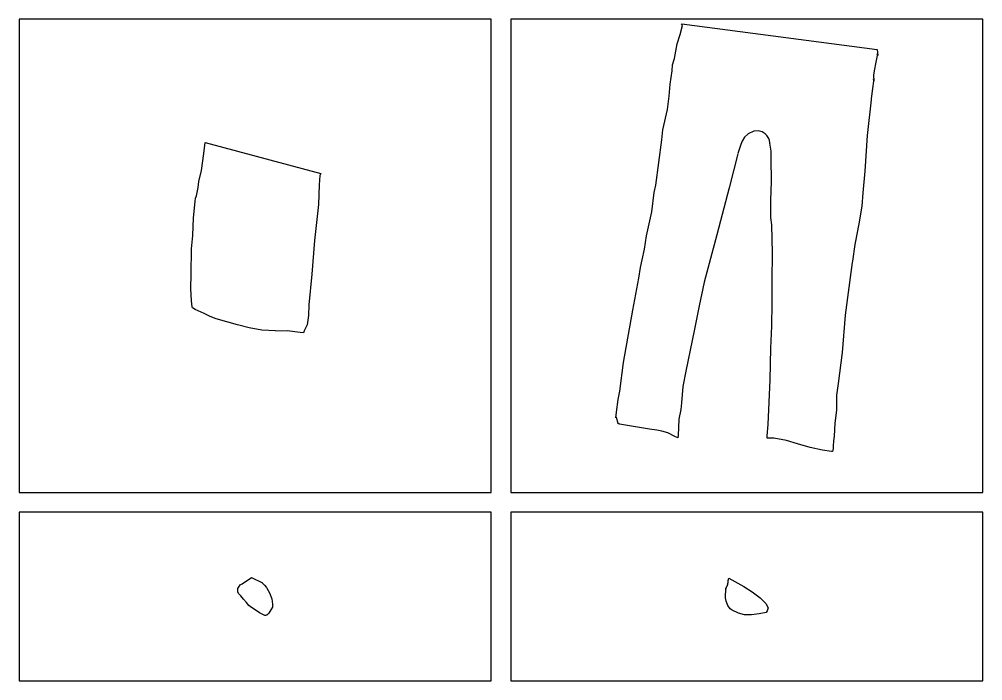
# Model space of a CAD drawing. Extents: x -186 to 210, y 0 to 2266.
# Drawn here: x -186 to 10, y 2131 to 2265.6 of the extents above; entities that cross this region are included whole.
import ezdxf

# ---------------------------------------------------------------- set-up
doc = ezdxf.new("R2010")
doc.units = 0

msp = doc.modelspace()

# ---------------------------------------------------------------- linework, layer by layer
at = {"layer": 'Calque_1'}
for p, q in [((-90.0002, 2265.55), (-186, 2265.55)), ((-186, 2265.55), (-186, 2169.29)), ((-90.0002, 2169.29), (-90.0002, 2265.55)), ((9.99979, 2265.55), (-85.9999, 2265.55)), ((-85.9999, 2265.55), (-85.9999, 2169.29)), ((-51.5329, 2262.43), (-51.061598, 2264.25983)), ((-51.0616, 2264.26), (-51.252301, 2264.584008)), ((-51.2523, 2264.59), (-51.2449, 2264.59)), ((-51.2449, 2264.59), (-11.4598, 2259.37017)), ((9.99979, 2169.29), (9.99979, 2265.55)), ((-52.1701, 2260.55), (-51.532902, 2262.43515)), ((-52.6807, 2257.59), (-52.1701, 2260.55108)), ((-11.4583, 2258.19), (-11.7172, 2256.8066)), ((-11.3539, 2258.19), (-11.468125, 2258.512848)), ((-11.468125, 2258.512848), (-11.458299, 2258.19)), ((-11.4598, 2259.37), (-11.353901, 2258.19388)), ((-53.1798, 2255.07), (-53.086799, 2256.28904)), ((-53.0868, 2256.29), (-52.680702, 2257.585)), ((-11.7172, 2256.81), (-12.072199, 2255.09537)), ((-53.6124, 2252.37), (-53.179802, 2255.07166)), ((-12.0722, 2255.09), (-12.209388, 2254.199358)), ((-12.209388, 2254.199358), (-12.142201, 2253.05398)), ((-53.819637, 2249.889859), (-53.612399, 2252.37212)), ((-12.2372, 2252.97), (-12.417098, 2251.43986)), ((-12.1912, 2253.42), (-12.2372, 2252.976109)), ((-12.1422, 2253.06), (-12.191201, 2253.420177)), ((-12.4171, 2251.44), (-12.6072, 2249.90933)), ((-54.1534, 2247.22), (-53.819637, 2249.889859)), ((-12.7032, 2249.15), (-13.542997, 2241.89413)), ((-12.6722, 2249.4), (-12.703201, 2249.149863)), ((-12.6072, 2249.91), (-12.6722, 2249.396339)), ((-55.0547, 2243.06), (-54.153401, 2247.21787)), ((-55.25, 2241.04), (-55.054701, 2243.06213)), ((-37.717259, 2242.283531), (-38.466249, 2241.572869)), ((-36.5781, 2242.8), (-37.717259, 2242.283531)), ((-35.701625, 2242.870489), (-36.5782, 2242.801578)), ((-34.8537, 2242.66), (-35.701625, 2242.870489)), ((-34.259351, 2242.274756), (-34.853699, 2242.654274)), ((-33.8972, 2241.89), (-34.259351, 2242.274756)), ((-148.453, 2238.26), (-148.1838, 2240.46194)), ((-148.186, 2240.46), (-124.6665, 2234.15861)), ((-148.183, 2240.46), (-148.186, 2240.46)), ((-56.5357, 2231.81), (-55.25, 2241.03731)), ((-38.936236, 2240.795458), (-39.23839, 2240.07874)), ((-38.466249, 2241.572869), (-38.936236, 2240.795458)), ((-33.540111, 2241.315389), (-33.897198, 2241.894115)), ((-33.4042, 2240.92), (-33.540111, 2241.315389)), ((-33.2843, 2240.41), (-33.404201, 2240.920566)), ((-33.2653, 2240.29), (-33.284297, 2240.411946)), ((-33.2773, 2240.35), (-33.265288, 2240.283299)), ((-33.066775, 2238.738893), (-33.2773, 2240.34901)), ((-13.543, 2241.89), (-13.9817, 2234.63775)), ((-39.2384, 2240.08), (-39.808399, 2238.2212)), ((-33.0277, 2237.22), (-33.066775, 2238.738893)), ((-148.944, 2234.83), (-148.452601, 2238.26027)), ((-39.8084, 2238.22), (-41.5762, 2231.26332)), ((-32.9487, 2232.56), (-33.027699, 2237.22378)), ((-149.48, 2232.53), (-148.9436, 2234.827)), ((-13.9817, 2234.64), (-14.3765, 2230.26766)), ((-149.607, 2231.32), (-149.4804, 2232.52769)), ((-124.872, 2233.75), (-124.984699, 2231.87157)), ((-124.667, 2234.16), (-124.8722, 2233.753812)), ((-33.0857, 2228.725024), (-32.948699, 2232.55514)), ((-149.971, 2229.66), (-149.6066, 2231.3214)), ((-124.985, 2231.87), (-125.1555, 2227.89869)), ((-56.8127, 2230.3), (-56.5357, 2231.81722)), ((-41.5762, 2231.26), (-44.077136, 2221.736246)), ((-150.543938, 2225.201919), (-150.2459, 2228.52326)), ((-150.246, 2228.52), (-150.145998, 2229.140103)), ((-150.146, 2229.14), (-149.971402, 2229.657286)), ((-57.3093, 2226.39), (-56.812702, 2230.29054)), ((-33.0769, 2225.26), (-33.0857, 2228.725024)), ((-14.3765, 2230.27), (-14.592, 2227.5327)), ((-125.155, 2227.9), (-125.9601, 2220.533)), ((-14.592, 2227.53), (-15.225649, 2223.930141)), ((-150.709, 2221.61), (-150.543938, 2225.201919)), ((-58.3718, 2221.54), (-57.3093, 2226.38986)), ((-32.8965, 2223.75), (-33.076901, 2225.26775)), ((-32.7539, 2217.986943), (-32.8965, 2223.7425)), ((-15.225649, 2223.930141), (-15.9811, 2220.0917)), ((-150.935, 2218.86), (-150.709202, 2221.60661)), ((-58.8348, 2218.8), (-58.371801, 2221.54296)), ((-44.077136, 2221.736246), (-46.66589, 2212.1129)), ((-151.053, 2213.69), (-150.9353, 2218.86281)), ((-125.96, 2220.54), (-126.499001, 2213.73524)), ((-59.3118, 2216.65), (-58.834802, 2218.80077)), ((-16.0161, 2219.74), (-16.503401, 2216.38826)), ((-15.9811, 2220.09), (-16.016099, 2219.737046)), ((-32.8555, 2212.4), (-32.7539, 2217.986943)), ((-59.9288, 2212.87), (-59.5893, 2215.05228)), ((-59.5893, 2215.05), (-59.3118, 2216.64731)), ((-16.5654, 2216.08), (-17.481598, 2208.98275)), ((-16.5034, 2216.39), (-16.5654, 2216.083586)), ((-151.096498, 2210.823197), (-151.052997, 2213.69342)), ((-126.499, 2213.73), (-127.098998, 2207.45081)), ((-61.1799, 2206.38), (-59.9288, 2212.8716)), ((-46.6659, 2212.11), (-47.717675, 2207.248586)), ((-32.842384, 2207.864096), (-32.855499, 2212.40125)), ((-150.945, 2208.27), (-151.096498, 2210.823197)), ((-17.4816, 2208.99), (-17.972499, 2205.37421)), ((-150.803, 2207.08), (-150.944102, 2208.27115)), ((-150.741, 2206.87), (-150.803, 2207.074628)), ((-127.099, 2207.45), (-127.152001, 2205.28269)), ((-47.717675, 2207.248586), (-48.6208, 2202.54834)), ((-32.8835, 2203.16), (-32.842384, 2207.864096)), ((-150.239, 2206.53), (-150.741298, 2206.874699)), ((-148.413, 2205.7), (-150.2387, 2206.531452)), ((-147.156712, 2205.089138), (-148.4136, 2205.69143)), ((-145.959, 2204.63), (-147.156712, 2205.089138)), ((-127.152, 2205.28), (-127.459398, 2203.40829)), ((-63.0996, 2195.77), (-61.1799, 2206.3838)), ((-17.9725, 2205.37), (-18.602499, 2197.76943)), ((-141.624, 2203.43), (-145.95919, 2204.63097)), ((-139.245, 2202.78), (-141.6236, 2203.429075)), ((-127.45, 2203.39), (-128.052098, 2202.19887)), ((-127.46, 2203.41), (-127.449999, 2203.388569)), ((-33.1212, 2198.67), (-32.883501, 2203.16328)), ((-136.626, 2202.3), (-139.2455, 2202.78162)), ((-133.898, 2202.16), (-136.626, 2202.303642)), ((-131.53, 2202.16), (-133.8978, 2202.153915)), ((-128.85, 2201.82), (-131.5295, 2202.16417)), ((-128.184, 2201.79), (-128.850598, 2201.824687)), ((-128.052, 2202.2), (-128.183701, 2201.78606)), ((-48.6208, 2202.55), (-50.4031, 2193.97068)), ((-33.2442, 2192.25), (-33.121201, 2198.67027)), ((-18.6025, 2197.77), (-19.441199, 2191.47168)), ((-63.8195, 2189.9), (-63.099601, 2195.76784)), ((-50.4031, 2193.97), (-51.003598, 2190.85543)), ((-33.6447, 2183.17), (-33.244201, 2192.25216)), ((-19.4412, 2191.47), (-19.7461, 2189.12389)), ((-64.1554, 2188.23), (-63.819501, 2189.90174)), ((-51.0036, 2190.86), (-51.286201, 2187.52586)), ((-64.4815, 2185.64), (-64.155399, 2188.22431)), ((-51.2862, 2187.52), (-51.4459, 2186.18208)), ((-19.7461, 2189.12), (-19.763113, 2186.1414)), ((-64.6515, 2184.51), (-64.4815, 2185.6376)), ((-51.4459, 2186.19), (-51.8294, 2184.23254)), ((-19.7631, 2186.15), (-19.855101, 2184.98777)), ((-64.624307, 2184.674956), (-64.651501, 2184.51321)), ((-64.5298, 2184.559449), (-64.624307, 2184.674956)), ((-64.1828, 2183.35), (-64.5298, 2184.559449)), ((-51.8294, 2184.23), (-51.9456, 2180.88395)), ((-19.8551, 2184.98), (-20.0613, 2183.39769)), ((-64.1708, 2183.28), (-64.182786, 2183.346701)), ((-63.9196, 2183.25), (-64.1708, 2183.286698)), ((-57.766, 2182.17), (-63.91959, 2183.24489)), ((-56.276762, 2182.003832), (-57.766, 2182.174481)), ((-55.248067, 2181.81972), (-56.276762, 2182.003832)), ((-54.0706, 2181.45), (-55.248067, 2181.81972)), ((-33.8452, 2180.83), (-33.644699, 2183.16264)), ((-20.0613, 2183.4), (-20.198701, 2180.7955)), ((-52.6588, 2180.73), (-54.0706, 2181.447258)), ((-52.0206, 2180.45), (-52.658801, 2180.734744)), ((-51.9456, 2180.88), (-52.020599, 2180.443835)), ((-33.8352, 2180.39), (-33.845201, 2180.839077)), ((-32.4653, 2180.34), (-33.8352, 2180.384397)), ((-29.93045, 2179.858401), (-32.4653, 2180.33755)), ((-27.6635, 2179.18), (-29.93045, 2179.858401)), ((-20.378, 2179.82), (-20.443, 2178.75288)), ((-20.1987, 2180.8), (-20.377997, 2179.826943)), ((-25.114186, 2178.454217), (-27.66349, 2179.18592)), ((-22.6245, 2177.94), (-25.114186, 2178.454217)), ((-20.7895, 2177.66), (-22.6245, 2177.93596)), ((-20.575, 2177.66), (-20.7895, 2177.662646)), ((-20.478, 2177.95), (-20.574999, 2177.658033)), ((-20.453, 2178.25), (-20.478003, 2177.946656)), ((-20.443, 2178.76), (-20.453001, 2178.257716)), ((-186, 2169.29), (-90.0002, 2169.29)), ((-85.9999, 2169.29), (9.99979, 2169.29)), ((-90.0002, 2165.29), (-186, 2165.29)), ((-186, 2165.29), (-186, 2131.04)), ((-90.0002, 2131.04), (-90.0002, 2165.29)), ((9.99979, 2165.29), (-85.9999, 2165.29)), ((-85.9999, 2165.29), (-85.9999, 2131.04)), ((9.99979, 2131.04), (9.99979, 2165.29)), ((-141.382, 2150.03), (-141.039402, 2150.5489)), ((-141.039, 2150.55), (-140.646801, 2150.773202)), ((-140.647, 2150.77), (-138.7251, 2152.0418)), ((-138.725, 2152.04), (-138.724, 2152.04)), ((-138.724, 2152.04), (-136.5262, 2150.91391)), ((-136.526, 2150.91), (-136.126001, 2150.469787)), ((-136.126, 2150.47), (-135.7229, 2149.998222)), ((-42.1225, 2150.11), (-42.010899, 2150.282085)), ((-42.0109, 2150.28), (-41.861501, 2150.686717)), ((-41.8615, 2150.69), (-41.824501, 2150.847586)), ((-41.8245, 2150.84), (-41.793499, 2151.039416)), ((-41.7935, 2151.04), (-41.775508, 2151.233304)), ((-41.7755, 2151.24), (-41.761504, 2151.428092)), ((-41.7615, 2151.42), (-41.682501, 2151.917601)), ((-41.6836, 2151.92), (-38.62021, 2150.19809)), ((-41.6825, 2151.92), (-41.683558, 2151.922646)), ((-38.6202, 2150.2), (-36.897826, 2149.083691)), ((-141.533, 2149.78), (-141.3816, 2150.030587)), ((-141.515, 2149.14), (-141.532992, 2149.777222)), ((-141.418, 2148.79), (-141.514999, 2149.137689)), ((-141.305, 2148.71), (-141.418101, 2148.793)), ((-140.9, 2148.31), (-141.304698, 2148.709997)), ((-140.375, 2147.62), (-140.899999, 2148.305799)), ((-135.723, 2150), (-135.6052, 2149.858289)), ((-135.605, 2149.86), (-135.081076, 2148.927111)), ((-135.081076, 2148.927111), (-134.610702, 2147.6592)), ((-42.336624, 2147.899454), (-42.260497, 2149.89089)), ((-42.2605, 2149.89), (-42.2595, 2149.89)), ((-42.2595, 2149.89), (-42.253753, 2149.668623)), ((-42.253753, 2149.668623), (-42.135501, 2150.069308)), ((-42.1355, 2150.07), (-42.122509, 2150.102994)), ((-36.897826, 2149.083691), (-35.28811, 2147.8917)), ((-139.786, 2146.98), (-140.375599, 2147.622804)), ((-139.322, 2146.33), (-139.7856, 2146.976006)), ((-139.035, 2146.11), (-139.3223, 2146.330583)), ((-134.611, 2147.66), (-134.459437, 2146.576108)), ((-134.459437, 2146.576108), (-134.4917, 2146.0203)), ((-42.196149, 2147.187699), (-42.336624, 2147.899454)), ((-41.8228, 2146.35), (-42.196149, 2147.187699)), ((-41.3919, 2145.65), (-41.8228, 2146.3585)), ((-35.2882, 2147.89), (-34.148713, 2146.726183)), ((-34.148713, 2146.726183), (-33.6531, 2145.86941)), ((-137.123, 2144.87), (-139.0345, 2146.1082)), ((-136.027, 2144.32), (-137.1231, 2144.879699)), ((-135.934, 2144.29), (-136.026998, 2144.317014)), ((-135.769, 2144.34), (-135.934301, 2144.289994)), ((-135.613, 2144.4), (-135.768599, 2144.343009)), ((-135.397, 2144.64), (-135.613, 2144.394599)), ((-135.205, 2144.78), (-135.397201, 2144.642999)), ((-134.842, 2145.44), (-135.205299, 2144.772907)), ((-134.492, 2146.02), (-134.8418, 2145.444797)), ((-40.9733, 2145.39), (-41.391899, 2145.646804)), ((-39.702653, 2144.764307), (-40.97339, 2145.386894)), ((-38.436341, 2144.454599), (-39.702653, 2144.764307)), ((-37.065257, 2144.419315), (-38.436341, 2144.454599)), ((-35.4802, 2144.62), (-37.065257, 2144.419315)), ((-34.0725, 2144.88), (-35.4802, 2144.623698)), ((-34.0345, 2144.93), (-34.072499, 2144.882005)), ((-33.8387, 2145.26), (-34.034499, 2144.921995)), ((-33.6531, 2145.87), (-33.8387, 2145.260216)), ((-186, 2131.04), (-90.0002, 2131.04)), ((-85.9999, 2131.04), (9.99979, 2131.04))]:
    msp.add_line(p, q, dxfattribs=at)

doc.saveas('drawing.dxf')
